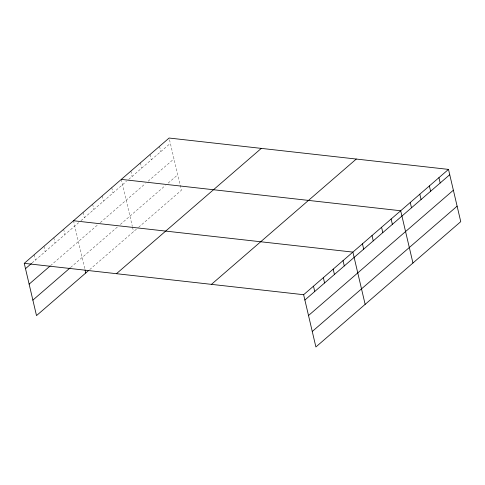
<?xml version="1.0" encoding="UTF-8"?>
<svg xmlns="http://www.w3.org/2000/svg" width="485" height="485" viewBox="0 0 485 485"><rect width="100%" height="100%" fill="white"/><g stroke="black" fill="none" stroke-linecap="round" stroke-linejoin="round"><path stroke-width="0.36" stroke-dasharray="2.42 1.82" d="M32.065 262.979L78.685 222.651M80.934 220.705L126.488 181.299M128.737 179.353L170.356 143.348M50.47 265.689L97.503 225.004M100.316 222.573L145.306 183.651M148.119 181.22L173.988 158.844M70.634 267.447L117.558 226.859M120.365 224.422L165.361 185.506M168.168 183.069L177.728 174.8M89.695 269.593L138.061 227.75M138.625 227.265L181.366 190.29L169.107 138.037M159.547 146.306L160.796 151.623M149.986 154.576L151.235 159.892M140.426 162.845L141.675 168.162M130.865 171.114L132.114 176.431M121.305 179.389L132.35 226.483M132.52 227.216L133.563 231.642M111.744 187.659L112.993 192.975M102.183 195.928L103.432 201.245M92.623 204.197L93.872 209.514M83.062 212.466L84.311 217.783M73.502 220.742L84.893 269.308M63.65 229.26L64.899 234.576M53.799 237.783L55.047 243.094M43.953 246.301L45.196 251.618M34.102 254.825L35.344 260.142"/><path stroke-width="0.73" d="M88.567 270.563L36.508 315.602L24.25 263.343L169.107 138.037L448.492 169.398L460.75 221.657L315.893 346.963L303.634 294.71L448.492 169.398M25.499 268.66L31.519 263.452M29.13 284.149L49.925 266.162M32.871 300.112L70.089 267.92M116.448 273.692L261.306 148.386M211.442 284.356L356.293 159.05M304.883 300.021L449.74 174.715M308.515 315.517L453.372 190.205M312.261 331.473L457.119 206.167M121.305 179.389L400.689 210.751L412.947 263.009M73.502 220.742L352.886 252.103L365.144 304.362M24.25 263.343L303.634 294.71M438.931 177.668L440.18 182.984M429.37 185.937L430.619 191.254M419.81 194.212L421.059 199.523M410.249 202.481L411.498 207.798M391.128 219.02L392.377 224.337M381.568 227.289L382.817 232.606M372.007 235.564L373.256 240.875M362.447 243.834L363.695 249.151M343.034 260.621L344.283 265.938M333.189 269.145L334.432 274.462M323.337 277.669L324.586 282.979M313.486 286.186L314.735 291.503M85.069 270.048L85.76 272.994"/></g></svg>
